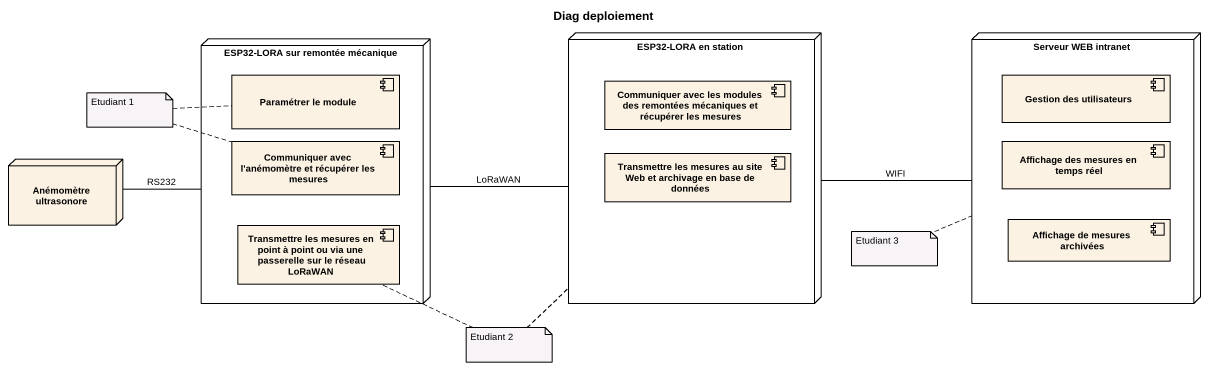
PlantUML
@startuml
title Diag deploiement
node "ESP32-LORA en station" as ESP32_LORA_en_station {
  component "Communiquer avec les modules des remontées mécaniques et récupérer les mesures" as Communiquer_avec_les
  component "Transmettre les mesures au site Web et archivage en base de données" as Transmettre_les_mesures_au
}
node "Serveur WEB intranet" as Serveur_WEB_intranet {
  component "Gestion des utilisateurs" as Gestion_des_utilisateurs
  component "Affichage des mesures en temps réel" as Affichage_des_mesures_en
  component "Affichage de mesures archivées" as Affichage_de_mesures
}
node "ESP32-LORA sur remontée mécanique" as ESP32_LORA_sur_remontée {
  component "Paramétrer le module" as Paramétrer_le_module
  component "Communiquer avec l'anémomètre et récupérer les mesures" as Communiquer_avec_l
  component "Transmettre les mesures en point à point ou via une passerelle sur le réseau LoRaWAN" as Transmettre_les_mesures_en
}
node "Anémomètre ultrasonore" as Anémomètre_ultrasonore
ESP32_LORA_en_station -right- Serveur_WEB_intranet : WIFI
ESP32_LORA_sur_remontée -right- ESP32_LORA_en_station : LoRaWAN
Anémomètre_ultrasonore -right- ESP32_LORA_sur_remontée : RS232
note as N1
  Etudiant 1
end note
N1 .. Paramétrer_le_module
N1 .. Communiquer_avec_l
note left of Serveur_WEB_intranet : Etudiant 3
note as N3
  Etudiant 2
end note
N3 .. ESP32_LORA_en_station
N3 .. Transmettre_les_mesures_en
@enduml
